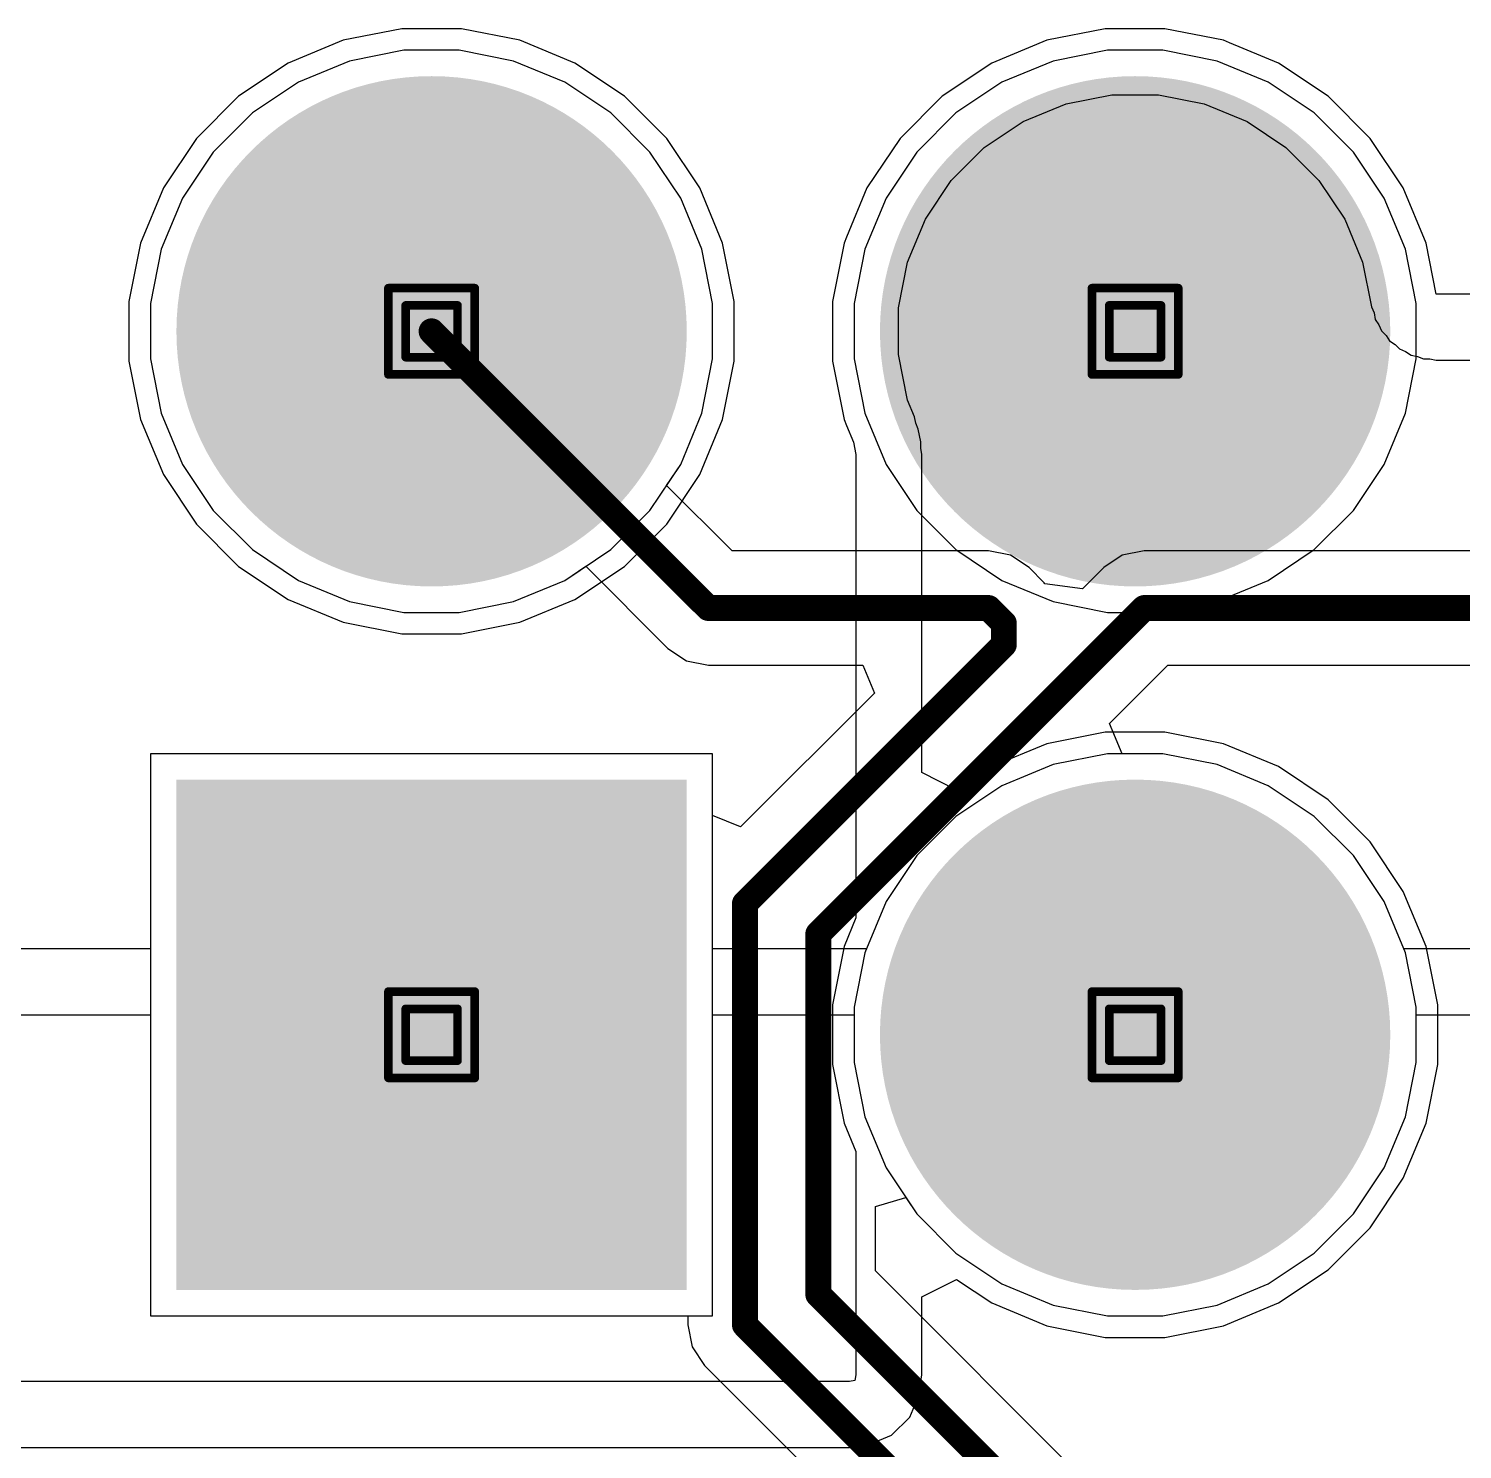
# Model space of a CAD drawing. Header units: inches. Extents: x 0 to 5379, y 0 to 5429.
# Drawn here: x 97.38 to 105.82, y 204.2 to 212.56 of the extents above; entities that cross this region are included whole.
import ezdxf

# ---------------------------------------------------------------- set-up
doc = ezdxf.new("R2010")
doc.units = ezdxf.units.IN
for name, color, linetype in [('Bottom Layer', 5, 'Continuous'), ('Bottom Solder', 6, 'Continuous'), ('Drill Drawing', 1, 'Continuous'), ('GND01', 16, 'Continuous'), ('GND02', 76, 'Continuous'), ('Multi-Layer', 9, 'Continuous'), ('Pad Holes', 156, 'Continuous'), ('PWR', 156, 'Continuous'), ('SIG 01', 90, 'Continuous'), ('Top Layer', 1, 'Continuous'), ('Top Solder', 216, 'Continuous')]:
    doc.layers.add(name, color=color, linetype=linetype)

# ---------------------------------------------------------------- blocks, each defined once
blk = doc.blocks.new('1_770182_0_795')
at = {"layer": 'Bottom Layer'}
h = blk.add_hatch(color=5, dxfattribs=at)
edge = h.paths.add_edge_path()
edge.add_arc((-2.225, 4.14), 1.4, 0, 360)
blk.add_hatch(color=5, dxfattribs=at).paths.add_polyline_path([(0.515, 5.54), (3.315, 5.54), (3.315, 2.74), (0.515, 2.74)])
h = blk.add_hatch(color=5, dxfattribs=at)
edge = h.paths.add_edge_path()
edge.add_arc((-2.225, 0), 1.4, 0, 360)
h = blk.add_hatch(color=5, dxfattribs=at)
edge = h.paths.add_edge_path()
edge.add_arc((1.915, 0), 1.4, 0, 360)
at = {"layer": 'Bottom Solder'}
h = blk.add_hatch(color=6, dxfattribs=at)
edge = h.paths.add_edge_path()
edge.add_arc((-2.225, 4.14), 1.5016, 0, 360)
blk.add_hatch(color=6, dxfattribs=at).paths.add_polyline_path([(0.4134, 5.6416), (3.4166, 5.6416), (3.4166, 2.6384), (0.4134, 2.6384)])
h = blk.add_hatch(color=6, dxfattribs=at)
edge = h.paths.add_edge_path()
edge.add_arc((-2.225, 0), 1.5016, 0, 360)
h = blk.add_hatch(color=6, dxfattribs=at)
edge = h.paths.add_edge_path()
edge.add_arc((1.915, 0), 1.5016, 0, 360)
at = {"layer": 'GND01'}
h = blk.add_hatch(color=16, dxfattribs=at)
edge = h.paths.add_edge_path()
edge.add_arc((-2.225, 4.14), 1.4, 0, 360)
blk.add_hatch(color=16, dxfattribs=at).paths.add_polyline_path([(0.515, 5.54), (3.315, 5.54), (3.315, 2.74), (0.515, 2.74)])
h = blk.add_hatch(color=16, dxfattribs=at)
edge = h.paths.add_edge_path()
edge.add_arc((-2.225, 0), 1.4, 0, 360)
h = blk.add_hatch(color=16, dxfattribs=at)
edge = h.paths.add_edge_path()
edge.add_arc((1.915, 0), 1.4, 0, 360)
at = {"layer": 'GND02'}
h = blk.add_hatch(color=76, dxfattribs=at)
edge = h.paths.add_edge_path()
edge.add_arc((-2.225, 4.14), 1.4, 0, 360)
blk.add_hatch(color=76, dxfattribs=at).paths.add_polyline_path([(0.515, 5.54), (3.315, 5.54), (3.315, 2.74), (0.515, 2.74)])
h = blk.add_hatch(color=76, dxfattribs=at)
edge = h.paths.add_edge_path()
edge.add_arc((-2.225, 0), 1.4, 0, 360)
h = blk.add_hatch(color=76, dxfattribs=at)
edge = h.paths.add_edge_path()
edge.add_arc((1.915, 0), 1.4, 0, 360)
at = {"layer": 'Multi-Layer'}
h = blk.add_hatch(color=9, dxfattribs=at)
edge = h.paths.add_edge_path()
edge.add_arc((-2.225, 4.14), 1.4, 0, 360)
blk.add_hatch(color=9, dxfattribs=at).paths.add_polyline_path([(0.515, 5.54), (3.315, 5.54), (3.315, 2.74), (0.515, 2.74)])
h = blk.add_hatch(color=9, dxfattribs=at)
edge = h.paths.add_edge_path()
edge.add_arc((-2.225, 0), 1.4, 0, 360)
h = blk.add_hatch(color=9, dxfattribs=at)
edge = h.paths.add_edge_path()
edge.add_arc((1.915, 0), 1.4, 0, 360)
at = {"layer": 'Pad Holes'}
h = blk.add_hatch(color=7, dxfattribs=at)
edge = h.paths.add_edge_path()
edge.add_arc((-2.225, 4.14), 0.7, 0, 360)
h = blk.add_hatch(color=7, dxfattribs=at)
edge = h.paths.add_edge_path()
edge.add_arc((1.915, 4.14), 0.7, 0, 360)
h = blk.add_hatch(color=7, dxfattribs=at)
edge = h.paths.add_edge_path()
edge.add_arc((-2.225, 0), 0.7, 0, 360)
h = blk.add_hatch(color=7, dxfattribs=at)
edge = h.paths.add_edge_path()
edge.add_arc((1.915, 0), 0.7, 0, 360)
at = {"layer": 'PWR'}
h = blk.add_hatch(color=156, dxfattribs=at)
edge = h.paths.add_edge_path()
edge.add_arc((-2.225, 4.14), 1.4, 0, 360)
blk.add_hatch(color=156, dxfattribs=at).paths.add_polyline_path([(0.515, 5.54), (3.315, 5.54), (3.315, 2.74), (0.515, 2.74)])
h = blk.add_hatch(color=156, dxfattribs=at)
edge = h.paths.add_edge_path()
edge.add_arc((-2.225, 0), 1.4, 0, 360)
h = blk.add_hatch(color=156, dxfattribs=at)
edge = h.paths.add_edge_path()
edge.add_arc((1.915, 0), 1.4, 0, 360)
at = {"layer": 'SIG 01'}
h = blk.add_hatch(color=90, dxfattribs=at)
edge = h.paths.add_edge_path()
edge.add_arc((-2.225, 4.14), 1.4, 0, 360)
blk.add_hatch(color=90, dxfattribs=at).paths.add_polyline_path([(0.515, 5.54), (3.315, 5.54), (3.315, 2.74), (0.515, 2.74)])
h = blk.add_hatch(color=90, dxfattribs=at)
edge = h.paths.add_edge_path()
edge.add_arc((-2.225, 0), 1.4, 0, 360)
h = blk.add_hatch(color=90, dxfattribs=at)
edge = h.paths.add_edge_path()
edge.add_arc((1.915, 0), 1.4, 0, 360)
at = {"layer": 'Top Layer'}
h = blk.add_hatch(color=1, dxfattribs=at)
edge = h.paths.add_edge_path()
edge.add_arc((-2.225, 4.14), 1.4, 0, 360)
blk.add_hatch(color=1, dxfattribs=at).paths.add_polyline_path([(0.515, 5.54), (3.315, 5.54), (3.315, 2.74), (0.515, 2.74)])
h = blk.add_hatch(color=1, dxfattribs=at)
edge = h.paths.add_edge_path()
edge.add_arc((-2.225, 0), 1.4, 0, 360)
h = blk.add_hatch(color=1, dxfattribs=at)
edge = h.paths.add_edge_path()
edge.add_arc((1.915, 0), 1.4, 0, 360)
at = {"layer": 'Top Solder'}
h = blk.add_hatch(color=216, dxfattribs=at)
edge = h.paths.add_edge_path()
edge.add_arc((-2.225, 4.14), 1.5016, 0, 360)
blk.add_hatch(color=216, dxfattribs=at).paths.add_polyline_path([(0.4134, 5.6416), (3.4166, 5.6416), (3.4166, 2.6384), (0.4134, 2.6384)])
h = blk.add_hatch(color=216, dxfattribs=at)
edge = h.paths.add_edge_path()
edge.add_arc((-2.225, 0), 1.5016, 0, 360)
h = blk.add_hatch(color=216, dxfattribs=at)
edge = h.paths.add_edge_path()
edge.add_arc((1.915, 0), 1.5016, 0, 360)

msp = doc.modelspace()

# ---------------------------------------------------------------- linework, layer by layer
at = {"layer": 'Bottom Layer'}
for p, q in [((99.5869, 212.4328), (99.2674, 212.3693)), ((99.9127, 212.4328), (99.5869, 212.4328)), ((100.2323, 212.3693), (99.9127, 212.4328)), ((99.2674, 212.3693), (98.9663, 212.2446)), ((100.5333, 212.2446), (100.2323, 212.3693)), ((98.9663, 212.2446), (98.6954, 212.0636)), ((100.8042, 212.0636), (100.5333, 212.2446)), ((98.6954, 212.0636), (98.4651, 211.8332)), ((101.0346, 211.8332), (100.8042, 212.0636)), ((98.4651, 211.8332), (98.2841, 211.5623)), ((101.2156, 211.5623), (101.0346, 211.8332)), ((98.2841, 211.5623), (98.1594, 211.2613)), ((101.3402, 211.2613), (101.2156, 211.5623)), ((98.1594, 211.2613), (98.0958, 210.9417)), ((101.4038, 210.9417), (101.3402, 211.2613)), ((98.0958, 210.9417), (98.0958, 210.6159)), ((101.4038, 210.6159), (101.4038, 210.9417)), ((98.0958, 210.6159), (98.1594, 210.2964)), ((101.3402, 210.2964), (101.4038, 210.6159)), ((98.1594, 210.2964), (98.2841, 209.9954)), ((101.2156, 209.9954), (101.3402, 210.2964)), ((98.2841, 209.9954), (98.4651, 209.7245)), ((101.0346, 209.7245), (101.2156, 209.9954)), ((98.4651, 209.7245), (98.6954, 209.4941)), ((100.8042, 209.4941), (101.0346, 209.7245)), ((98.6954, 209.4941), (98.9663, 209.3131)), ((100.5333, 209.3131), (100.8042, 209.4941)), ((98.9663, 209.3131), (99.2674, 209.1884)), ((100.2323, 209.1884), (100.5333, 209.3131)), ((99.2674, 209.1884), (99.5869, 209.1248)), ((99.9127, 209.1248), (100.2323, 209.1884)), ((99.5869, 209.1248), (99.9127, 209.1248)), ((101.4038, 208.2928), (98.0958, 208.2928)), ((98.0958, 208.2928), (98.0958, 204.9848)), ((101.4038, 204.9848), (101.4038, 208.2928)), ((103.4074, 208.2293), (103.1063, 208.1046)), ((103.7269, 208.2928), (103.4074, 208.2293)), ((104.0527, 208.2928), (103.7269, 208.2928)), ((104.3723, 208.2293), (104.0527, 208.2928)), ((104.6733, 208.1046), (104.3723, 208.2293)), ((103.1063, 208.1046), (102.8354, 207.9236)), ((104.9442, 207.9236), (104.6733, 208.1046)), ((102.8354, 207.9236), (102.6051, 207.6932)), ((105.1746, 207.6932), (104.9442, 207.9236)), ((102.6051, 207.6932), (102.4241, 207.4223)), ((105.3556, 207.4223), (105.1746, 207.6932)), ((102.4241, 207.4223), (102.2994, 207.1213)), ((105.4802, 207.1213), (105.3556, 207.4223)), ((102.2994, 207.1213), (102.2358, 206.8017)), ((105.5438, 206.8017), (105.4802, 207.1213)), ((102.2358, 206.8017), (102.2358, 206.4759)), ((105.5438, 206.4759), (105.5438, 206.8017)), ((102.2358, 206.4759), (102.2994, 206.1564)), ((105.4802, 206.1564), (105.5438, 206.4759)), ((102.2994, 206.1564), (102.4241, 205.8554)), ((105.3556, 205.8554), (105.4802, 206.1564)), ((102.4241, 205.8554), (102.6051, 205.5845)), ((105.1746, 205.5845), (105.3556, 205.8554)), ((102.6051, 205.5845), (102.8354, 205.3541)), ((104.9442, 205.3541), (105.1746, 205.5845)), ((102.8354, 205.3541), (103.1063, 205.1731)), ((104.6733, 205.1731), (104.9442, 205.3541)), ((103.1063, 205.1731), (103.4074, 205.0484)), ((104.3723, 205.0484), (104.6733, 205.1731)), ((103.4074, 205.0484), (103.7269, 204.9848)), ((104.0527, 204.9848), (104.3723, 205.0484)), ((98.0958, 204.9848), (101.4038, 204.9848)), ((103.7269, 204.9848), (104.0527, 204.9848))]:
    msp.add_line(p, q, dxfattribs=at)
at = {"layer": 'Drill Drawing'}
for points in [[(99.4958, 211.0328, 0.0508, 0.0508, 0), (100.0038, 211.0328, 0.0508, 0.0508, 0)], [(99.4958, 210.5248, 0.0508, 0.0508, 0), (99.4958, 211.0328, 0.0508, 0.0508, 0)], [(100.0038, 210.5248, 0.0508, 0.0508, 0), (100.0038, 211.0328, 0.0508, 0.0508, 0)], [(103.6358, 211.0328, 0.0508, 0.0508, 0), (104.1438, 211.0328, 0.0508, 0.0508, 0)], [(103.6358, 210.5248, 0.0508, 0.0508, 0), (103.6358, 211.0328, 0.0508, 0.0508, 0)], [(104.1438, 210.5248, 0.0508, 0.0508, 0), (104.1438, 211.0328, 0.0508, 0.0508, 0)], [(99.5974, 210.9312, 0.0508, 0.0508, 0), (99.9022, 210.9312, 0.0508, 0.0508, 0)], [(99.5974, 210.6264, 0.0508, 0.0508, 0), (99.5974, 210.9312, 0.0508, 0.0508, 0)], [(99.9022, 210.6264, 0.0508, 0.0508, 0), (99.9022, 210.9312, 0.0508, 0.0508, 0)], [(103.7374, 210.9312, 0.0508, 0.0508, 0), (104.0422, 210.9312, 0.0508, 0.0508, 0)], [(103.7374, 210.6264, 0.0508, 0.0508, 0), (103.7374, 210.9312, 0.0508, 0.0508, 0)], [(104.0422, 210.6264, 0.0508, 0.0508, 0), (104.0422, 210.9312, 0.0508, 0.0508, 0)], [(99.5974, 210.6264, 0.0508, 0.0508, 0), (99.9022, 210.6264, 0.0508, 0.0508, 0)], [(103.7374, 210.6264, 0.0508, 0.0508, 0), (104.0422, 210.6264, 0.0508, 0.0508, 0)], [(99.4958, 210.5248, 0.0508, 0.0508, 0), (100.0038, 210.5248, 0.0508, 0.0508, 0)], [(103.6358, 210.5248, 0.0508, 0.0508, 0), (104.1438, 210.5248, 0.0508, 0.0508, 0)], [(99.4958, 206.8928, 0.0508, 0.0508, 0), (100.0038, 206.8928, 0.0508, 0.0508, 0)], [(99.4958, 206.3848, 0.0508, 0.0508, 0), (99.4958, 206.8928, 0.0508, 0.0508, 0)], [(100.0038, 206.3848, 0.0508, 0.0508, 0), (100.0038, 206.8928, 0.0508, 0.0508, 0)], [(103.6358, 206.8928, 0.0508, 0.0508, 0), (104.1438, 206.8928, 0.0508, 0.0508, 0)], [(103.6358, 206.3848, 0.0508, 0.0508, 0), (103.6358, 206.8928, 0.0508, 0.0508, 0)], [(104.1438, 206.3848, 0.0508, 0.0508, 0), (104.1438, 206.8928, 0.0508, 0.0508, 0)], [(99.5974, 206.7912, 0.0508, 0.0508, 0), (99.9022, 206.7912, 0.0508, 0.0508, 0)], [(99.5974, 206.4864, 0.0508, 0.0508, 0), (99.5974, 206.7912, 0.0508, 0.0508, 0)], [(99.9022, 206.4864, 0.0508, 0.0508, 0), (99.9022, 206.7912, 0.0508, 0.0508, 0)], [(103.7374, 206.7912, 0.0508, 0.0508, 0), (104.0422, 206.7912, 0.0508, 0.0508, 0)], [(103.7374, 206.4864, 0.0508, 0.0508, 0), (103.7374, 206.7912, 0.0508, 0.0508, 0)], [(104.0422, 206.4864, 0.0508, 0.0508, 0), (104.0422, 206.7912, 0.0508, 0.0508, 0)], [(99.5974, 206.4864, 0.0508, 0.0508, 0), (99.9022, 206.4864, 0.0508, 0.0508, 0)], [(103.7374, 206.4864, 0.0508, 0.0508, 0), (104.0422, 206.4864, 0.0508, 0.0508, 0)], [(99.4958, 206.3848, 0.0508, 0.0508, 0), (100.0038, 206.3848, 0.0508, 0.0508, 0)], [(103.6358, 206.3848, 0.0508, 0.0508, 0), (104.1438, 206.3848, 0.0508, 0.0508, 0)]]:
    msp.add_lwpolyline(points, format="xyseb", dxfattribs=at)
for points in [[(99.4831, 211.0328, 0.0254, 0.0254, 1), (99.5085, 211.0328, 0.0254, 0.0254, 1)], [(99.4831, 211.0328, 0.0254, 0.0254, 1), (99.5085, 211.0328, 0.0254, 0.0254, 1)], [(99.9911, 211.0328, 0.0254, 0.0254, 1), (100.0165, 211.0328, 0.0254, 0.0254, 1)], [(99.9911, 211.0328, 0.0254, 0.0254, 1), (100.0165, 211.0328, 0.0254, 0.0254, 1)], [(103.6231, 211.0328, 0.0254, 0.0254, 1), (103.6485, 211.0328, 0.0254, 0.0254, 1)], [(103.6231, 211.0328, 0.0254, 0.0254, 1), (103.6485, 211.0328, 0.0254, 0.0254, 1)], [(104.1311, 211.0328, 0.0254, 0.0254, 1), (104.1565, 211.0328, 0.0254, 0.0254, 1)], [(104.1311, 211.0328, 0.0254, 0.0254, 1), (104.1565, 211.0328, 0.0254, 0.0254, 1)], [(99.5847, 210.9312, 0.0254, 0.0254, 1), (99.6101, 210.9312, 0.0254, 0.0254, 1)], [(99.5847, 210.9312, 0.0254, 0.0254, 1), (99.6101, 210.9312, 0.0254, 0.0254, 1)], [(99.8895, 210.9312, 0.0254, 0.0254, 1), (99.9149, 210.9312, 0.0254, 0.0254, 1)], [(99.8895, 210.9312, 0.0254, 0.0254, 1), (99.9149, 210.9312, 0.0254, 0.0254, 1)], [(103.7247, 210.9312, 0.0254, 0.0254, 1), (103.7501, 210.9312, 0.0254, 0.0254, 1)], [(103.7247, 210.9312, 0.0254, 0.0254, 1), (103.7501, 210.9312, 0.0254, 0.0254, 1)], [(104.0295, 210.9312, 0.0254, 0.0254, 1), (104.0549, 210.9312, 0.0254, 0.0254, 1)], [(104.0295, 210.9312, 0.0254, 0.0254, 1), (104.0549, 210.9312, 0.0254, 0.0254, 1)], [(99.5847, 210.6264, 0.0254, 0.0254, 1), (99.6101, 210.6264, 0.0254, 0.0254, 1)], [(99.5847, 210.6264, 0.0254, 0.0254, 1), (99.6101, 210.6264, 0.0254, 0.0254, 1)], [(99.8895, 210.6264, 0.0254, 0.0254, 1), (99.9149, 210.6264, 0.0254, 0.0254, 1)], [(99.8895, 210.6264, 0.0254, 0.0254, 1), (99.9149, 210.6264, 0.0254, 0.0254, 1)], [(103.7247, 210.6264, 0.0254, 0.0254, 1), (103.7501, 210.6264, 0.0254, 0.0254, 1)], [(103.7247, 210.6264, 0.0254, 0.0254, 1), (103.7501, 210.6264, 0.0254, 0.0254, 1)], [(104.0295, 210.6264, 0.0254, 0.0254, 1), (104.0549, 210.6264, 0.0254, 0.0254, 1)], [(104.0295, 210.6264, 0.0254, 0.0254, 1), (104.0549, 210.6264, 0.0254, 0.0254, 1)], [(99.4831, 210.5248, 0.0254, 0.0254, 1), (99.5085, 210.5248, 0.0254, 0.0254, 1)], [(99.4831, 210.5248, 0.0254, 0.0254, 1), (99.5085, 210.5248, 0.0254, 0.0254, 1)], [(99.9911, 210.5248, 0.0254, 0.0254, 1), (100.0165, 210.5248, 0.0254, 0.0254, 1)], [(99.9911, 210.5248, 0.0254, 0.0254, 1), (100.0165, 210.5248, 0.0254, 0.0254, 1)], [(103.6231, 210.5248, 0.0254, 0.0254, 1), (103.6485, 210.5248, 0.0254, 0.0254, 1)], [(103.6231, 210.5248, 0.0254, 0.0254, 1), (103.6485, 210.5248, 0.0254, 0.0254, 1)], [(104.1311, 210.5248, 0.0254, 0.0254, 1), (104.1565, 210.5248, 0.0254, 0.0254, 1)], [(104.1311, 210.5248, 0.0254, 0.0254, 1), (104.1565, 210.5248, 0.0254, 0.0254, 1)], [(99.4831, 206.8928, 0.0254, 0.0254, 1), (99.5085, 206.8928, 0.0254, 0.0254, 1)], [(99.4831, 206.8928, 0.0254, 0.0254, 1), (99.5085, 206.8928, 0.0254, 0.0254, 1)], [(99.9911, 206.8928, 0.0254, 0.0254, 1), (100.0165, 206.8928, 0.0254, 0.0254, 1)], [(99.9911, 206.8928, 0.0254, 0.0254, 1), (100.0165, 206.8928, 0.0254, 0.0254, 1)], [(103.6231, 206.8928, 0.0254, 0.0254, 1), (103.6485, 206.8928, 0.0254, 0.0254, 1)], [(103.6231, 206.8928, 0.0254, 0.0254, 1), (103.6485, 206.8928, 0.0254, 0.0254, 1)], [(104.1311, 206.8928, 0.0254, 0.0254, 1), (104.1565, 206.8928, 0.0254, 0.0254, 1)], [(104.1311, 206.8928, 0.0254, 0.0254, 1), (104.1565, 206.8928, 0.0254, 0.0254, 1)], [(99.5847, 206.7912, 0.0254, 0.0254, 1), (99.6101, 206.7912, 0.0254, 0.0254, 1)], [(99.5847, 206.7912, 0.0254, 0.0254, 1), (99.6101, 206.7912, 0.0254, 0.0254, 1)], [(99.8895, 206.7912, 0.0254, 0.0254, 1), (99.9149, 206.7912, 0.0254, 0.0254, 1)], [(99.8895, 206.7912, 0.0254, 0.0254, 1), (99.9149, 206.7912, 0.0254, 0.0254, 1)], [(103.7247, 206.7912, 0.0254, 0.0254, 1), (103.7501, 206.7912, 0.0254, 0.0254, 1)], [(103.7247, 206.7912, 0.0254, 0.0254, 1), (103.7501, 206.7912, 0.0254, 0.0254, 1)], [(104.0295, 206.7912, 0.0254, 0.0254, 1), (104.0549, 206.7912, 0.0254, 0.0254, 1)], [(104.0295, 206.7912, 0.0254, 0.0254, 1), (104.0549, 206.7912, 0.0254, 0.0254, 1)], [(99.5847, 206.4864, 0.0254, 0.0254, 1), (99.6101, 206.4864, 0.0254, 0.0254, 1)], [(99.5847, 206.4864, 0.0254, 0.0254, 1), (99.6101, 206.4864, 0.0254, 0.0254, 1)], [(99.8895, 206.4864, 0.0254, 0.0254, 1), (99.9149, 206.4864, 0.0254, 0.0254, 1)], [(99.8895, 206.4864, 0.0254, 0.0254, 1), (99.9149, 206.4864, 0.0254, 0.0254, 1)], [(103.7247, 206.4864, 0.0254, 0.0254, 1), (103.7501, 206.4864, 0.0254, 0.0254, 1)], [(103.7247, 206.4864, 0.0254, 0.0254, 1), (103.7501, 206.4864, 0.0254, 0.0254, 1)], [(104.0295, 206.4864, 0.0254, 0.0254, 1), (104.0549, 206.4864, 0.0254, 0.0254, 1)], [(104.0295, 206.4864, 0.0254, 0.0254, 1), (104.0549, 206.4864, 0.0254, 0.0254, 1)], [(99.4831, 206.3848, 0.0254, 0.0254, 1), (99.5085, 206.3848, 0.0254, 0.0254, 1)], [(99.4831, 206.3848, 0.0254, 0.0254, 1), (99.5085, 206.3848, 0.0254, 0.0254, 1)], [(99.9911, 206.3848, 0.0254, 0.0254, 1), (100.0165, 206.3848, 0.0254, 0.0254, 1)], [(99.9911, 206.3848, 0.0254, 0.0254, 1), (100.0165, 206.3848, 0.0254, 0.0254, 1)], [(103.6231, 206.3848, 0.0254, 0.0254, 1), (103.6485, 206.3848, 0.0254, 0.0254, 1)], [(103.6231, 206.3848, 0.0254, 0.0254, 1), (103.6485, 206.3848, 0.0254, 0.0254, 1)], [(104.1311, 206.3848, 0.0254, 0.0254, 1), (104.1565, 206.3848, 0.0254, 0.0254, 1)], [(104.1311, 206.3848, 0.0254, 0.0254, 1), (104.1565, 206.3848, 0.0254, 0.0254, 1)]]:
    msp.add_lwpolyline(points, format="xyseb", close=True, dxfattribs=at)
at = {"layer": 'GND01'}
for p, q in [((99.5869, 212.4328), (99.2674, 212.3693)), ((99.9127, 212.4328), (99.5869, 212.4328)), ((100.2323, 212.3693), (99.9127, 212.4328)), ((99.2674, 212.3693), (98.9663, 212.2446)), ((100.5333, 212.2446), (100.2323, 212.3693)), ((98.9663, 212.2446), (98.6954, 212.0636)), ((100.8042, 212.0636), (100.5333, 212.2446)), ((98.6954, 212.0636), (98.4651, 211.8332)), ((101.0346, 211.8332), (100.8042, 212.0636)), ((98.4651, 211.8332), (98.2841, 211.5623)), ((101.2156, 211.5623), (101.0346, 211.8332)), ((98.2841, 211.5623), (98.1594, 211.2613)), ((101.3402, 211.2613), (101.2156, 211.5623)), ((98.1594, 211.2613), (98.0958, 210.9417)), ((101.4038, 210.9417), (101.3402, 211.2613)), ((98.0958, 210.9417), (98.0958, 210.6159)), ((101.4038, 210.6159), (101.4038, 210.9417)), ((98.0958, 210.6159), (98.1594, 210.2964)), ((101.3402, 210.2964), (101.4038, 210.6159)), ((98.1594, 210.2964), (98.2841, 209.9954)), ((101.2156, 209.9954), (101.3402, 210.2964)), ((98.2841, 209.9954), (98.4651, 209.7245)), ((101.0346, 209.7245), (101.2156, 209.9954)), ((98.4651, 209.7245), (98.6954, 209.4941)), ((100.8042, 209.4941), (101.0346, 209.7245)), ((98.6954, 209.4941), (98.9663, 209.3131)), ((100.5333, 209.3131), (100.8042, 209.4941)), ((98.9663, 209.3131), (99.2674, 209.1884)), ((100.2323, 209.1884), (100.5333, 209.3131)), ((99.2674, 209.1884), (99.5869, 209.1248)), ((99.9127, 209.1248), (100.2323, 209.1884)), ((99.5869, 209.1248), (99.9127, 209.1248)), ((101.4038, 208.2928), (98.0958, 208.2928)), ((98.0958, 208.2928), (98.0958, 204.9848)), ((101.4038, 204.9848), (101.4038, 208.2928)), ((103.4074, 208.2293), (103.1063, 208.1046)), ((103.7269, 208.2928), (103.4074, 208.2293)), ((104.0527, 208.2928), (103.7269, 208.2928)), ((104.3723, 208.2293), (104.0527, 208.2928)), ((104.6733, 208.1046), (104.3723, 208.2293)), ((103.1063, 208.1046), (102.8354, 207.9236)), ((104.9442, 207.9236), (104.6733, 208.1046)), ((102.8354, 207.9236), (102.6051, 207.6932)), ((105.1746, 207.6932), (104.9442, 207.9236)), ((102.6051, 207.6932), (102.4241, 207.4223)), ((105.3556, 207.4223), (105.1746, 207.6932)), ((102.4241, 207.4223), (102.2994, 207.1213)), ((105.4802, 207.1213), (105.3556, 207.4223)), ((102.2994, 207.1213), (102.2358, 206.8017)), ((105.5438, 206.8017), (105.4802, 207.1213)), ((102.2358, 206.8017), (102.2358, 206.4759)), ((105.5438, 206.4759), (105.5438, 206.8017)), ((102.2358, 206.4759), (102.2994, 206.1564)), ((105.4802, 206.1564), (105.5438, 206.4759)), ((102.2994, 206.1564), (102.4241, 205.8554)), ((105.3556, 205.8554), (105.4802, 206.1564)), ((102.4241, 205.8554), (102.6051, 205.5845)), ((105.1746, 205.5845), (105.3556, 205.8554)), ((102.6051, 205.5845), (102.8354, 205.3541)), ((104.9442, 205.3541), (105.1746, 205.5845)), ((102.8354, 205.3541), (103.1063, 205.1731)), ((104.6733, 205.1731), (104.9442, 205.3541)), ((103.1063, 205.1731), (103.4074, 205.0484)), ((104.3723, 205.0484), (104.6733, 205.1731)), ((103.4074, 205.0484), (103.7269, 204.9848)), ((104.0527, 204.9848), (104.3723, 205.0484)), ((98.0958, 204.9848), (101.4038, 204.9848)), ((103.7269, 204.9848), (104.0527, 204.9848))]:
    msp.add_line(p, q, dxfattribs=at)
at = {"layer": 'GND02'}
for p, q in [((99.5869, 212.4328), (99.2674, 212.3693)), ((99.9127, 212.4328), (99.5869, 212.4328)), ((100.2323, 212.3693), (99.9127, 212.4328)), ((99.2674, 212.3693), (98.9663, 212.2446)), ((100.5333, 212.2446), (100.2323, 212.3693)), ((98.9663, 212.2446), (98.6954, 212.0636)), ((100.8042, 212.0636), (100.5333, 212.2446)), ((98.6954, 212.0636), (98.4651, 211.8332)), ((101.0346, 211.8332), (100.8042, 212.0636)), ((98.4651, 211.8332), (98.2841, 211.5623)), ((101.2156, 211.5623), (101.0346, 211.8332)), ((98.2841, 211.5623), (98.1594, 211.2613)), ((101.3402, 211.2613), (101.2156, 211.5623)), ((98.1594, 211.2613), (98.0958, 210.9417)), ((101.4038, 210.9417), (101.3402, 211.2613)), ((98.0958, 210.9417), (98.0958, 210.6159)), ((101.4038, 210.6159), (101.4038, 210.9417)), ((98.0958, 210.6159), (98.1594, 210.2964)), ((101.3402, 210.2964), (101.4038, 210.6159)), ((98.1594, 210.2964), (98.2841, 209.9954)), ((101.2156, 209.9954), (101.3402, 210.2964)), ((98.2841, 209.9954), (98.4651, 209.7245)), ((101.0346, 209.7245), (101.2156, 209.9954)), ((98.4651, 209.7245), (98.6954, 209.4941)), ((100.8042, 209.4941), (101.0346, 209.7245)), ((98.6954, 209.4941), (98.9663, 209.3131)), ((100.5333, 209.3131), (100.8042, 209.4941)), ((98.9663, 209.3131), (99.2674, 209.1884)), ((100.2323, 209.1884), (100.5333, 209.3131)), ((99.2674, 209.1884), (99.5869, 209.1248)), ((99.9127, 209.1248), (100.2323, 209.1884)), ((99.5869, 209.1248), (99.9127, 209.1248)), ((101.4038, 208.2928), (98.0958, 208.2928)), ((98.0958, 208.2928), (98.0958, 204.9848)), ((101.4038, 204.9848), (101.4038, 208.2928)), ((103.4074, 208.2293), (103.1063, 208.1046)), ((103.7269, 208.2928), (103.4074, 208.2293)), ((104.0527, 208.2928), (103.7269, 208.2928)), ((104.3723, 208.2293), (104.0527, 208.2928)), ((104.6733, 208.1046), (104.3723, 208.2293)), ((103.1063, 208.1046), (102.8354, 207.9236)), ((104.9442, 207.9236), (104.6733, 208.1046)), ((102.8354, 207.9236), (102.6051, 207.6932)), ((105.1746, 207.6932), (104.9442, 207.9236)), ((102.6051, 207.6932), (102.4241, 207.4223)), ((105.3556, 207.4223), (105.1746, 207.6932)), ((102.4241, 207.4223), (102.2994, 207.1213)), ((105.4802, 207.1213), (105.3556, 207.4223)), ((102.2994, 207.1213), (102.2358, 206.8017)), ((105.5438, 206.8017), (105.4802, 207.1213)), ((102.2358, 206.8017), (102.2358, 206.4759)), ((105.5438, 206.4759), (105.5438, 206.8017)), ((102.2358, 206.4759), (102.2994, 206.1564)), ((105.4802, 206.1564), (105.5438, 206.4759)), ((102.2994, 206.1564), (102.4241, 205.8554)), ((105.3556, 205.8554), (105.4802, 206.1564)), ((102.4241, 205.8554), (102.6051, 205.5845)), ((105.1746, 205.5845), (105.3556, 205.8554)), ((102.6051, 205.5845), (102.8354, 205.3541)), ((104.9442, 205.3541), (105.1746, 205.5845)), ((102.8354, 205.3541), (103.1063, 205.1731)), ((104.6733, 205.1731), (104.9442, 205.3541)), ((103.1063, 205.1731), (103.4074, 205.0484)), ((104.3723, 205.0484), (104.6733, 205.1731)), ((103.4074, 205.0484), (103.7269, 204.9848)), ((104.0527, 204.9848), (104.3723, 205.0484)), ((98.0958, 204.9848), (101.4038, 204.9848)), ((103.7269, 204.9848), (104.0527, 204.9848))]:
    msp.add_line(p, q, dxfattribs=at)
at = {"layer": 'PWR'}
for p, q in [((99.5869, 212.4328), (99.2674, 212.3693)), ((99.9127, 212.4328), (99.5869, 212.4328)), ((100.2323, 212.3693), (99.9127, 212.4328)), ((103.7269, 212.4328), (103.4074, 212.3693)), ((104.0527, 212.4328), (103.7269, 212.4328)), ((104.3723, 212.3693), (104.0527, 212.4328)), ((99.2674, 212.3693), (98.9663, 212.2446)), ((100.5333, 212.2446), (100.2323, 212.3693)), ((103.4074, 212.3693), (103.1063, 212.2446)), ((104.6733, 212.2446), (104.3723, 212.3693)), ((98.9663, 212.2446), (98.6954, 212.0636)), ((100.8042, 212.0636), (100.5333, 212.2446)), ((103.1063, 212.2446), (102.8354, 212.0636)), ((104.9442, 212.0636), (104.6733, 212.2446)), ((98.6954, 212.0636), (98.4651, 211.8332)), ((101.0346, 211.8332), (100.8042, 212.0636)), ((102.8354, 212.0636), (102.6051, 211.8332)), ((105.1746, 211.8332), (104.9442, 212.0636)), ((98.4651, 211.8332), (98.2841, 211.5623)), ((101.2156, 211.5623), (101.0346, 211.8332)), ((102.6051, 211.8332), (102.4241, 211.5623)), ((105.3556, 211.5623), (105.1746, 211.8332)), ((98.2841, 211.5623), (98.1594, 211.2613)), ((101.3402, 211.2613), (101.2156, 211.5623)), ((102.4241, 211.5623), (102.2994, 211.2613)), ((105.4802, 211.2613), (105.3556, 211.5623)), ((98.1594, 211.2613), (98.0958, 210.9417)), ((101.4038, 210.9417), (101.3402, 211.2613)), ((102.2994, 211.2613), (102.2358, 210.9417)), ((105.5438, 210.9417), (105.4802, 211.2613)), ((98.0958, 210.9417), (98.0958, 210.6159)), ((101.4038, 210.6159), (101.4038, 210.9417)), ((102.2358, 210.9417), (102.2358, 210.6159)), ((105.5438, 210.6159), (105.5438, 210.9417)), ((98.0958, 210.6159), (98.1594, 210.2964)), ((101.3402, 210.2964), (101.4038, 210.6159)), ((102.2358, 210.6159), (102.2994, 210.2964)), ((105.4802, 210.2964), (105.5438, 210.6159)), ((98.1594, 210.2964), (98.2841, 209.9954)), ((101.2156, 209.9954), (101.3402, 210.2964)), ((102.2994, 210.2964), (102.4241, 209.9954)), ((105.3556, 209.9954), (105.4802, 210.2964)), ((98.2841, 209.9954), (98.4651, 209.7245)), ((101.0346, 209.7245), (101.2156, 209.9954)), ((102.4241, 209.9954), (102.6051, 209.7245)), ((105.1746, 209.7245), (105.3556, 209.9954)), ((98.4651, 209.7245), (98.6954, 209.4941)), ((100.8042, 209.4941), (101.0346, 209.7245)), ((102.6051, 209.7245), (102.8354, 209.4941)), ((104.9442, 209.4941), (105.1746, 209.7245)), ((98.6954, 209.4941), (98.9663, 209.3131)), ((100.5333, 209.3131), (100.8042, 209.4941)), ((102.8354, 209.4941), (103.1063, 209.3131)), ((104.6733, 209.3131), (104.9442, 209.4941)), ((98.9663, 209.3131), (99.2674, 209.1884)), ((100.2323, 209.1884), (100.5333, 209.3131)), ((103.1063, 209.3131), (103.4074, 209.1884)), ((104.3723, 209.1884), (104.6733, 209.3131)), ((99.2674, 209.1884), (99.5869, 209.1248)), ((99.9127, 209.1248), (100.2323, 209.1884)), ((103.4074, 209.1884), (103.7269, 209.1248)), ((104.0527, 209.1248), (104.3723, 209.1884)), ((99.5869, 209.1248), (99.9127, 209.1248)), ((103.7269, 209.1248), (104.0527, 209.1248)), ((101.4038, 208.2928), (98.0958, 208.2928)), ((98.0958, 208.2928), (98.0958, 207.144)), ((101.4038, 207.144), (101.4038, 208.2928)), ((103.4074, 208.2293), (103.1063, 208.1046)), ((103.7269, 208.2928), (103.4074, 208.2293)), ((104.0527, 208.2928), (103.7269, 208.2928)), ((104.3723, 208.2293), (104.0527, 208.2928)), ((104.6733, 208.1046), (104.3723, 208.2293)), ((103.1063, 208.1046), (102.8354, 207.9236)), ((104.9442, 207.9236), (104.6733, 208.1046)), ((102.8354, 207.9236), (102.6051, 207.6932)), ((105.1746, 207.6932), (104.9442, 207.9236)), ((102.6051, 207.6932), (102.4241, 207.4223)), ((105.3556, 207.4223), (105.1746, 207.6932)), ((102.4241, 207.4223), (102.3088, 207.144)), ((105.4708, 207.144), (105.3556, 207.4223)), ((98.0958, 207.144), (97.0794, 207.144)), ((102.3088, 207.144), (101.4038, 207.144)), ((106.4488, 207.144), (105.4708, 207.144)), ((97.1438, 206.7555), (98.0958, 206.7555)), ((98.0958, 206.7555), (98.0958, 204.9848)), ((101.4038, 204.9848), (101.4038, 206.7555)), ((101.4038, 206.7555), (102.2358, 206.7555)), ((102.2358, 206.7555), (102.2358, 206.4759)), ((105.5438, 206.4759), (105.5438, 206.7555)), ((105.5438, 206.7555), (106.3758, 206.7555)), ((102.2358, 206.4759), (102.2994, 206.1564)), ((105.4802, 206.1564), (105.5438, 206.4759)), ((102.2994, 206.1564), (102.4241, 205.8554)), ((105.3556, 205.8554), (105.4802, 206.1564)), ((102.4241, 205.8554), (102.6051, 205.5845)), ((105.1746, 205.5845), (105.3556, 205.8554)), ((102.6051, 205.5845), (102.8354, 205.3541)), ((104.9442, 205.3541), (105.1746, 205.5845)), ((102.8354, 205.3541), (103.1063, 205.1731)), ((104.6733, 205.1731), (104.9442, 205.3541)), ((103.1063, 205.1731), (103.4074, 205.0484)), ((104.3723, 205.0484), (104.6733, 205.1731)), ((103.4074, 205.0484), (103.7269, 204.9848)), ((104.0527, 204.9848), (104.3723, 205.0484)), ((98.0958, 204.9848), (101.4038, 204.9848)), ((103.7269, 204.9848), (104.0527, 204.9848))]:
    msp.add_line(p, q, dxfattribs=at)
at = {"layer": 'SIG 01'}
for p, q in [((99.5744, 212.5598), (99.2303, 212.4914)), ((99.9252, 212.5598), (99.5744, 212.5598)), ((100.2693, 212.4914), (99.9252, 212.5598)), ((103.7144, 212.5598), (103.3703, 212.4914)), ((104.0652, 212.5598), (103.7144, 212.5598)), ((104.4093, 212.4914), (104.0652, 212.5598)), ((99.2303, 212.4914), (98.9062, 212.3571)), ((100.5934, 212.3571), (100.2693, 212.4914)), ((103.3703, 212.4914), (103.0462, 212.3571)), ((104.4447, 212.4767), (104.4093, 212.4914)), ((104.7334, 212.3571), (104.4447, 212.4767)), ((104.4447, 212.4767), (104.4447, 212.4767)), ((98.9062, 212.3571), (98.6145, 212.1622)), ((100.8851, 212.1622), (100.5934, 212.3571)), ((103.0462, 212.3571), (102.7545, 212.1622)), ((105.0251, 212.1622), (104.7334, 212.3571)), ((98.6145, 212.1622), (98.3664, 211.9141)), ((101.1332, 211.9141), (100.8851, 212.1622)), ((102.7545, 212.1622), (102.5064, 211.9141)), ((103.2302, 212.0129), (103.4836, 212.1178)), ((103.4836, 212.1178), (103.7527, 212.1714)), ((103.7527, 212.1714), (104.027, 212.1714)), ((104.027, 212.1714), (104.296, 212.1178)), ((104.296, 212.1178), (104.296, 212.1178)), ((104.296, 212.1178), (104.5494, 212.0129)), ((105.2732, 211.9141), (105.0251, 212.1622)), ((103.0021, 211.8605), (103.2302, 212.0129)), ((104.5494, 212.0129), (104.7775, 211.8605)), ((98.3664, 211.9141), (98.1715, 211.6224)), ((101.3281, 211.6224), (101.1332, 211.9141)), ((102.5064, 211.9141), (102.3115, 211.6224)), ((102.8082, 211.6665), (103.0021, 211.8605)), ((104.7775, 211.8605), (104.9715, 211.6665)), ((105.4681, 211.6224), (105.2732, 211.9141)), ((98.1715, 211.6224), (98.0373, 211.2983)), ((101.4624, 211.2983), (101.3281, 211.6224)), ((102.3115, 211.6224), (102.1919, 211.3337)), ((102.6558, 211.4384), (102.8082, 211.6665)), ((104.9715, 211.6665), (105.1239, 211.4384)), ((105.6024, 211.2983), (105.4681, 211.6224)), ((102.5508, 211.185), (102.6558, 211.4384)), ((105.1239, 211.4384), (105.2288, 211.185)), ((98.0373, 211.2983), (97.9688, 210.9542)), ((101.5308, 210.9542), (101.4624, 211.2983)), ((102.1773, 211.2983), (102.1088, 210.9542)), ((102.1919, 211.3337), (102.1773, 211.2983)), ((102.1919, 211.3337), (102.1919, 211.3337)), ((105.6621, 210.9978), (105.6024, 211.2983)), ((102.4973, 210.916), (102.5508, 211.185)), ((102.5508, 211.185), (102.5508, 211.185)), ((105.2288, 211.185), (105.2811, 210.922)), ((106.2575, 210.9978), (105.6621, 210.9978)), ((105.6621, 210.9978), (105.6621, 210.9978)), ((97.9688, 210.9542), (97.9688, 210.6034)), ((101.5308, 210.6034), (101.5308, 210.9542)), ((102.1088, 210.9542), (102.1088, 210.6034)), ((102.4973, 210.6417), (102.4973, 210.916)), ((105.2811, 210.922), (105.2958, 210.8867)), ((105.2958, 210.8867), (105.3032, 210.8491)), ((105.3032, 210.8491), (105.3245, 210.8173)), ((105.3245, 210.8173), (105.3391, 210.782)), ((105.3391, 210.782), (105.3662, 210.7549)), ((105.3662, 210.7549), (105.3875, 210.7231)), ((105.3875, 210.7231), (105.4193, 210.7019)), ((105.4193, 210.7019), (105.4463, 210.6748)), ((105.4463, 210.6748), (105.4817, 210.6602)), ((105.4817, 210.6602), (105.5135, 210.6389)), ((97.9688, 210.6034), (98.0373, 210.2593)), ((101.4624, 210.2593), (101.5308, 210.6034)), ((102.1088, 210.6034), (102.1773, 210.2593)), ((102.5508, 210.3726), (102.4973, 210.6417)), ((105.5135, 210.6389), (105.551, 210.6314)), ((105.551, 210.6314), (105.5864, 210.6168)), ((105.5864, 210.6168), (105.6246, 210.6168)), ((105.6246, 210.6168), (105.6621, 210.6093)), ((105.6621, 210.6093), (106.2488, 210.6093)), ((102.5912, 210.275), (102.5508, 210.3726)), ((98.0373, 210.2593), (98.1715, 209.9352)), ((101.3281, 209.9352), (101.4624, 210.2593)), ((102.1773, 210.2593), (102.1919, 210.224)), ((102.5987, 210.2375), (102.5912, 210.275)), ((102.1919, 210.224), (102.1919, 210.224)), ((102.1919, 210.224), (102.2323, 210.1264)), ((102.6133, 210.2022), (102.5987, 210.2375)), ((102.628, 210.1285), (102.6133, 210.2022)), ((102.2323, 210.1264), (102.247, 210.0528)), ((102.628, 210.0903), (102.628, 210.1285)), ((102.6354, 210.0528), (102.628, 210.0903)), ((102.247, 210.0528), (102.247, 207.3266)), ((102.6354, 208.1819), (102.6354, 210.0528)), ((98.1715, 209.9352), (98.3664, 209.6435)), ((101.1332, 209.6435), (101.3281, 209.9352)), ((98.3664, 209.6435), (98.6145, 209.3954)), ((100.8851, 209.3954), (101.1332, 209.6435)), ((98.6145, 209.3954), (98.9062, 209.2005)), ((100.5934, 209.2005), (100.8851, 209.3954)), ((98.9062, 209.2005), (99.2303, 209.0663)), ((100.2693, 209.0663), (100.5934, 209.2005)), ((99.2303, 209.0663), (99.5744, 208.9978)), ((99.9252, 208.9978), (100.2693, 209.0663)), ((99.5744, 208.9978), (99.9252, 208.9978)), ((103.7144, 208.4198), (103.3703, 208.3514)), ((104.0652, 208.4198), (103.7144, 208.4198)), ((104.4093, 208.3514), (104.0652, 208.4198)), ((103.3703, 208.3514), (103.0462, 208.2171)), ((104.7334, 208.2171), (104.4093, 208.3514)), ((103.0462, 208.2171), (102.8386, 208.0784)), ((105.0251, 208.0222), (104.7334, 208.2171)), ((102.8386, 208.0784), (102.6354, 208.1819)), ((105.2732, 207.7741), (105.0251, 208.0222)), ((105.4681, 207.4824), (105.2732, 207.7741)), ((105.6024, 207.1583), (105.4681, 207.4824)), ((102.247, 207.3266), (102.1773, 207.1583)), ((102.1773, 207.1583), (102.1088, 206.8142)), ((105.6708, 206.8142), (105.6024, 207.1583)), ((102.1088, 206.8142), (102.1088, 206.4634)), ((105.6708, 206.4634), (105.6708, 206.8142)), ((102.1088, 206.4634), (102.1773, 206.1193)), ((105.6024, 206.1193), (105.6708, 206.4634)), ((102.1773, 206.1193), (102.247, 205.951)), ((105.4681, 205.7952), (105.6024, 206.1193)), ((102.247, 205.951), (102.247, 204.6367)), ((105.2732, 205.5035), (105.4681, 205.7952)), ((105.0251, 205.2554), (105.2732, 205.5035)), ((102.6354, 205.0957), (102.8386, 205.1992)), ((102.8386, 205.1992), (103.0462, 205.0605)), ((104.7334, 205.0605), (105.0251, 205.2554)), ((102.6354, 204.6367), (102.6354, 205.0957)), ((103.0462, 205.0605), (103.3703, 204.9263)), ((104.4093, 204.9263), (104.7334, 205.0605)), ((103.3703, 204.9263), (103.7144, 204.8578)), ((104.0652, 204.8578), (104.4093, 204.9263)), ((103.7144, 204.8578), (104.0652, 204.8578)), ((102.2087, 204.5984), (96.9431, 204.5984)), ((102.2406, 204.6048), (102.2087, 204.5984)), ((102.247, 204.6367), (102.2406, 204.6048)), ((102.628, 204.5992), (102.6354, 204.6367)), ((102.628, 204.5609), (102.628, 204.5992)), ((102.607, 204.4936), (102.6216, 204.529)), ((102.6216, 204.529), (102.628, 204.5609)), ((102.5636, 204.3889), (102.6027, 204.4833)), ((102.6027, 204.4833), (102.6059, 204.488)), ((102.6059, 204.488), (102.607, 204.4936)), ((102.4564, 204.2818), (102.5636, 204.3889)), ((102.5636, 204.3889), (102.5636, 204.3889)), ((102.3621, 204.2427), (102.4564, 204.2818)), ((102.4564, 204.2818), (102.4564, 204.2818)), ((96.9431, 204.2099), (102.2087, 204.2099)), ((102.2087, 204.2099), (102.2462, 204.2174)), ((102.2462, 204.2174), (102.2845, 204.2174)), ((102.2845, 204.2174), (102.3164, 204.2238)), ((102.3164, 204.2238), (102.3518, 204.2384)), ((102.3518, 204.2384), (102.3574, 204.2395)), ((102.3574, 204.2395), (102.3621, 204.2427))]:
    msp.add_line(p, q, dxfattribs=at)
at = {"layer": 'Top Layer'}
for p, q in [((99.5869, 212.4328), (99.2674, 212.3693)), ((99.9127, 212.4328), (99.5869, 212.4328)), ((100.2323, 212.3693), (99.9127, 212.4328)), ((99.2674, 212.3693), (98.9663, 212.2446)), ((100.5333, 212.2446), (100.2323, 212.3693)), ((98.9663, 212.2446), (98.6954, 212.0636)), ((100.8042, 212.0636), (100.5333, 212.2446)), ((98.6954, 212.0636), (98.4651, 211.8332)), ((101.0346, 211.8332), (100.8042, 212.0636)), ((98.4651, 211.8332), (98.2841, 211.5623)), ((101.2156, 211.5623), (101.0346, 211.8332)), ((98.2841, 211.5623), (98.1594, 211.2613)), ((101.3402, 211.2613), (101.2156, 211.5623)), ((98.1594, 211.2613), (98.0958, 210.9417)), ((101.4038, 210.9417), (101.3402, 211.2613)), ((98.0958, 210.9417), (98.0958, 210.6159)), ((101.4038, 210.6159), (101.4038, 210.9417)), ((98.0958, 210.6159), (98.1594, 210.2964)), ((101.3402, 210.2964), (101.4038, 210.6159)), ((98.1594, 210.2964), (98.2841, 209.9954)), ((101.2156, 209.9954), (101.3402, 210.2964)), ((98.2841, 209.9954), (98.4651, 209.7245)), ((101.133, 209.8718), (101.2156, 209.9954)), ((101.5179, 209.4869), (101.133, 209.8718)), ((98.4651, 209.7245), (98.6954, 209.4941)), ((98.6954, 209.4941), (98.9663, 209.3131)), ((103.0278, 209.4869), (101.5179, 209.4869)), ((103.1567, 209.4613), (103.0278, 209.4869)), ((103.9433, 209.4869), (103.8145, 209.4613)), ((106.2618, 209.4869), (103.9433, 209.4869)), ((100.5333, 209.3131), (100.6569, 209.3956)), ((100.6569, 209.3956), (101.1403, 208.9122)), ((103.2659, 209.3883), (103.1567, 209.4613)), ((103.8145, 209.4613), (103.7052, 209.3883)), ((98.9663, 209.3131), (99.2674, 209.1884)), ((100.2323, 209.1884), (100.5333, 209.3131)), ((103.3552, 209.299), (103.2659, 209.3883)), ((103.7052, 209.3883), (103.5809, 209.2639)), ((103.3589, 209.2934), (103.3552, 209.299)), ((103.5809, 209.2639), (103.3589, 209.2934)), ((99.2674, 209.1884), (99.5869, 209.1248)), ((99.9127, 209.1248), (100.2323, 209.1884)), ((99.5869, 209.1248), (99.9127, 209.1248)), ((101.1403, 208.9122), (101.2496, 208.8392)), ((101.2496, 208.8392), (101.3784, 208.8135)), ((101.3784, 208.8135), (102.2875, 208.8135)), ((102.2875, 208.8135), (102.3556, 208.6493)), ((103.7398, 208.4706), (104.0828, 208.8135)), ((104.0828, 208.8135), (106.4012, 208.8135)), ((102.3556, 208.6493), (101.5681, 207.8618)), ((103.8135, 208.2928), (103.7398, 208.4706)), ((101.4038, 208.2928), (98.0958, 208.2928)), ((98.0958, 208.2928), (98.0958, 204.9848)), ((101.4038, 207.9298), (101.4038, 208.2928)), ((104.0527, 208.2928), (103.8135, 208.2928)), ((104.3723, 208.2293), (104.0527, 208.2928)), ((104.6733, 208.1046), (104.3723, 208.2293)), ((104.9442, 207.9236), (104.6733, 208.1046)), ((101.5681, 207.8618), (101.4038, 207.9298)), ((105.1746, 207.6932), (104.9442, 207.9236)), ((105.3556, 207.4223), (105.1746, 207.6932)), ((105.4802, 207.1213), (105.3556, 207.4223)), ((105.5438, 206.8017), (105.4802, 207.1213)), ((105.5438, 206.4759), (105.5438, 206.8017)), ((105.4802, 206.1564), (105.5438, 206.4759)), ((105.3556, 205.8554), (105.4802, 206.1564)), ((105.1746, 205.5845), (105.3556, 205.8554)), ((102.3621, 205.628), (102.5399, 205.6819)), ((102.3621, 205.2493), (102.3621, 205.628)), ((102.5399, 205.6819), (102.6051, 205.5845)), ((102.6051, 205.5845), (102.8354, 205.3541)), ((104.9442, 205.3541), (105.1746, 205.5845)), ((102.8354, 205.3541), (103.1063, 205.1731)), ((104.6733, 205.1731), (104.9442, 205.3541)), ((104.3438, 203.2677), (102.3621, 205.2493)), ((103.1063, 205.1731), (103.4074, 205.0484)), ((104.3723, 205.0484), (104.6733, 205.1731)), ((103.4074, 205.0484), (103.7269, 204.9848)), ((104.0527, 204.9848), (104.3723, 205.0484)), ((98.0958, 204.9848), (101.257, 204.9848)), ((101.257, 204.9848), (101.257, 204.931)), ((101.257, 204.931), (101.2826, 204.8022)), ((103.7269, 204.9848), (104.0527, 204.9848)), ((101.2826, 204.8022), (101.3556, 204.693)), ((101.3556, 204.693), (103.3372, 202.7113))]:
    msp.add_line(p, q, dxfattribs=at)
for points in [[(99.7498, 210.7788, 0.1524, 0.1524, 0), (101.3784, 209.1502, 0.1524, 0.1524, 0)], [(101.3784, 209.1502, 0.1524, 0.1524, 0), (103.0278, 209.1502, 0.1524, 0.1524, 0)], [(102.0255, 207.2324, 0.1524, 0.1524, 0), (103.9433, 209.1502, 0.1524, 0.1524, 0)], [(103.0278, 209.1502, 0.1524, 0.1524, 0), (103.1171, 209.0609, 0.1524, 0.1524, 0)], [(103.9433, 209.1502, 0.1524, 0.1524, 0), (106.4012, 209.1502, 0.1524, 0.1524, 0)], [(103.1171, 208.9347, 0.1524, 0.1524, 0), (103.1171, 209.0609, 0.1524, 0.1524, 0)], [(101.5937, 207.4112, 0.1524, 0.1524, 0), (103.1171, 208.9347, 0.1524, 0.1524, 0)], [(101.5937, 204.931, 0.1524, 0.1524, 0), (101.5937, 207.4112, 0.1524, 0.1524, 0)], [(102.0255, 205.1099, 0.1524, 0.1524, 0), (102.0255, 207.2324, 0.1524, 0.1524, 0)], [(102.0255, 205.1099, 0.1524, 0.1524, 0), (104.1057, 203.0296, 0.1524, 0.1524, 0)], [(101.5937, 204.931, 0.1524, 0.1524, 0), (103.6739, 202.8508, 0.1524, 0.1524, 0)]]:
    msp.add_lwpolyline(points, format="xyseb", dxfattribs=at)
for points in [[(99.7117, 210.7788, 0.0762, 0.0762, 1), (99.7879, 210.7788, 0.0762, 0.0762, 1)], [(101.3403, 209.1502, 0.0762, 0.0762, 1), (101.4165, 209.1502, 0.0762, 0.0762, 1)], [(101.3403, 209.1502, 0.0762, 0.0762, 1), (101.4165, 209.1502, 0.0762, 0.0762, 1)], [(102.9897, 209.1502, 0.0762, 0.0762, 1), (103.0659, 209.1502, 0.0762, 0.0762, 1)], [(102.9897, 209.1502, 0.0762, 0.0762, 1), (103.0659, 209.1502, 0.0762, 0.0762, 1)], [(103.9052, 209.1502, 0.0762, 0.0762, 1), (103.9814, 209.1502, 0.0762, 0.0762, 1)], [(103.9052, 209.1502, 0.0762, 0.0762, 1), (103.9814, 209.1502, 0.0762, 0.0762, 1)], [(103.079, 209.0609, 0.0762, 0.0762, 1), (103.1552, 209.0609, 0.0762, 0.0762, 1)], [(103.079, 209.0609, 0.0762, 0.0762, 1), (103.1552, 209.0609, 0.0762, 0.0762, 1)], [(103.079, 208.9347, 0.0762, 0.0762, 1), (103.1552, 208.9347, 0.0762, 0.0762, 1)], [(103.079, 208.9347, 0.0762, 0.0762, 1), (103.1552, 208.9347, 0.0762, 0.0762, 1)], [(101.5556, 207.4112, 0.0762, 0.0762, 1), (101.6318, 207.4112, 0.0762, 0.0762, 1)], [(101.5556, 207.4112, 0.0762, 0.0762, 1), (101.6318, 207.4112, 0.0762, 0.0762, 1)], [(101.9874, 207.2324, 0.0762, 0.0762, 1), (102.0636, 207.2324, 0.0762, 0.0762, 1)], [(101.9874, 207.2324, 0.0762, 0.0762, 1), (102.0636, 207.2324, 0.0762, 0.0762, 1)], [(101.9874, 205.1099, 0.0762, 0.0762, 1), (102.0636, 205.1099, 0.0762, 0.0762, 1)], [(101.9874, 205.1099, 0.0762, 0.0762, 1), (102.0636, 205.1099, 0.0762, 0.0762, 1)], [(101.5556, 204.931, 0.0762, 0.0762, 1), (101.6318, 204.931, 0.0762, 0.0762, 1)], [(101.5556, 204.931, 0.0762, 0.0762, 1), (101.6318, 204.931, 0.0762, 0.0762, 1)]]:
    msp.add_lwpolyline(points, format="xyseb", close=True, dxfattribs=at)

# ---------------------------------------------------------------- block references
at = {"rotation": 180}
msp.add_blockref('1_770182_0_795', (101.6648, 210.7788), dxfattribs=at)

doc.saveas('drawing.dxf')
